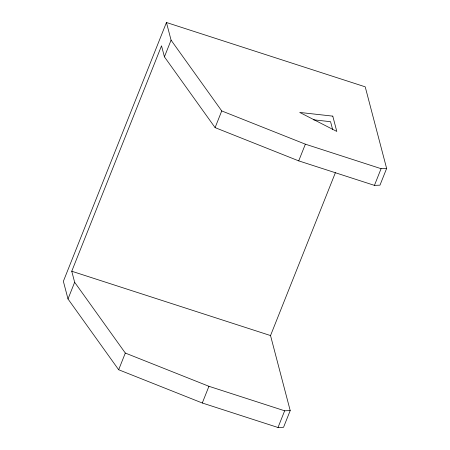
<?xml version="1.0" encoding="UTF-8"?>
<svg xmlns="http://www.w3.org/2000/svg" width="450" height="450" viewBox="0 0 450 450"><rect width="100%" height="100%" fill="white"/><g stroke="black" fill="none" stroke-linecap="round" stroke-linejoin="round"><path stroke-width="0.67" d="M290.205 410.58L284.653 410.799L208.935 386.297L125.314 353.048L74.649 282.268L71.752 271.238L161.528 45.816L164.424 56.846L215.094 127.626L298.716 160.875L374.434 185.377L379.98 185.158L386.634 168.458L365.214 86.828L166.444 22.5L63.366 281.317L68.001 298.969L118.665 369.748L202.286 402.998L278.004 427.5L283.556 427.275L290.205 410.58L270.529 335.565L335.396 172.688M68.001 298.969L74.649 282.268M164.424 56.846L171.073 40.151L166.444 22.5M118.665 369.748L125.314 353.048M215.094 127.626L221.743 110.931L171.073 40.151M202.286 402.998L208.935 386.297M298.716 160.875L305.364 144.174L381.082 168.683L386.634 168.458M278.004 427.5L284.653 410.799M374.434 185.377L381.082 168.683M313.346 119.773L330.57 121.708L332.662 129.684M71.752 271.238L270.529 335.565M221.743 110.931L305.364 144.174M332.786 116.139L299.711 112.433L336.797 131.428L332.786 116.139"/></g></svg>
